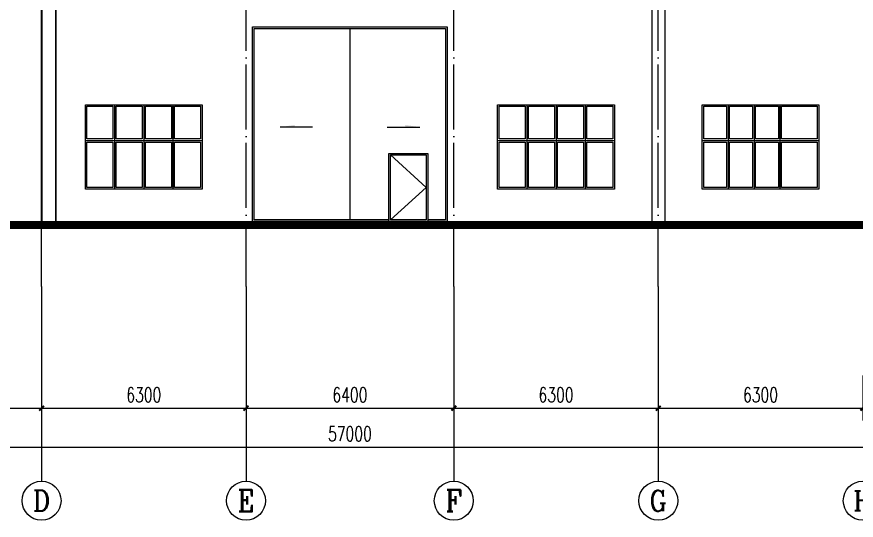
# Model space of a CAD drawing. Extents: x 1900113 to 2270874, y 17288394 to 17931430.
# Drawn here: x 2212030 to 2237891, y 17372442 to 17387949 of the extents above; entities that cross this region are included whole.
import ezdxf
from ezdxf.enums import TextEntityAlignment as Align

# ---------------------------------------------------------------- set-up
doc = ezdxf.new("R2010")
doc.units = 0
doc.header["$LTSCALE"] = 1000
doc.header["$MEASUREMENT"] = 0
doc.linetypes.add('DOTE', pattern=[2.42, 2, -0.2, 0.02, -0.2])
doc.layers.get('Defpoints').update_dxf_attribs({"color": 250})
for name, color, linetype in [('0 - 立面线', 7, 'Continuous'), ('AXIS_TEXT', 7, 'Continuous'), ('AXIS_外部', 171, 'Continuous'), ('DOTE', 1, 'DOTE'), ('PUB_WALL', 9, 'Continuous'), ('WALL', 9, 'Continuous'), ('WINDOW', 140, 'Continuous'), ('梁柱', 3, 'Continuous')]:
    doc.layers.add(name, color=color, linetype=linetype)
doc.styles.add('_TCH_AXIS', font='COMPLEX', dxfattribs={"bigfont": 'GBCBIG'})
doc.styles.add('_TCH_DIM_T3', font='SIMPLEX', dxfattribs={"width": 0.705882, "bigfont": 'GBCBIG'})
doc.styles.add('COMPLEX', font='COMPLEX')
doc.dimstyles.new('_TCH_ARCH&&150', dxfattribs={"dimtxt": 446.25, "dimasz": 150, "dimexe": 375, "dimexo": 450, "dimgap": 189.375, "dimtad": 1, "dimdec": 0, "dimzin": 0, "dimdsep": 46, "dimtxsty": '_TCH_DIM_T3', "dimblk": 'ARCHTICK', "dimcen": 0.09, "dimclrt": 7, "dimazin": 2, "dimtfac": 1, "dimtdec": 0, "dimtix": 1, "dimtmove": 2, "dimatfit": 3, "dimfxl": 0, "dimtolj": 1, "dimtzin": 0, "dimarcsym": 0})

# ---------------------------------------------------------------- blocks, each defined once
blk = doc.blocks.new('_ArchTick')
at = {"color": 0, "linetype": 'ByBlock', "const_width": 0.4}
blk.add_lwpolyline([(-0.5, -0.5), (0.5, 0.5)], dxfattribs=at)
blk = doc.blocks.new('*D162')
at = {"layer": 'AXIS_外部', "color": 0, "lineweight": -2}
for p, q in [((2231793, 17376904), (2231793, 17375517)), ((2238093, 17376904), (2238093, 17375517)), ((2231793, 17375892), (2238093, 17375892))]:
    blk.add_line(p, q, dxfattribs=at)
at = {"layer": 'Defpoints', "color": 0}
for p in [(2231793, 17377354), (2238093, 17377354), (2238093, 17375892)]:
    blk.add_point(p, dxfattribs=at)
at = {"layer": 'AXIS_外部', "color": 0, "lineweight": -2, "xscale": 150, "yscale": 150, "zscale": 150, "rotation": 180}
blk.add_blockref('_ArchTick', (2231793, 17375892), dxfattribs=at)
at = {"layer": 'AXIS_外部', "color": 0, "lineweight": -2, "xscale": 150, "yscale": 150, "zscale": 150}
blk.add_blockref('_ArchTick', (2238093, 17375892), dxfattribs=at)
at = {"layer": 'AXIS_外部', "color": 7, "insert": (2234943, 17376304), "char_height": 446.2, "attachment_point": 5, "style": '_TCH_DIM_T3'}
blk.add_mtext('\\A1;6300', dxfattribs=at)
blk = doc.blocks.new('*D163')
at = {"layer": 'AXIS_外部', "color": 0, "lineweight": -2}
for p, q in [((2225493, 17376904), (2225493, 17375517)), ((2231793, 17376904), (2231793, 17375517)), ((2225493, 17375892), (2231793, 17375892))]:
    blk.add_line(p, q, dxfattribs=at)
at = {"layer": 'Defpoints', "color": 0}
for p in [(2225493, 17377354), (2231793, 17377354), (2231793, 17375892)]:
    blk.add_point(p, dxfattribs=at)
at = {"layer": 'AXIS_外部', "color": 0, "lineweight": -2, "xscale": 150, "yscale": 150, "zscale": 150, "rotation": 180}
blk.add_blockref('_ArchTick', (2225493, 17375892), dxfattribs=at)
at = {"layer": 'AXIS_外部', "color": 0, "lineweight": -2, "xscale": 150, "yscale": 150, "zscale": 150}
blk.add_blockref('_ArchTick', (2231793, 17375892), dxfattribs=at)
at = {"layer": 'AXIS_外部', "color": 7, "insert": (2228643, 17376304), "char_height": 446.2, "attachment_point": 5, "style": '_TCH_DIM_T3'}
blk.add_mtext('\\A1;6300', dxfattribs=at)
blk = doc.blocks.new('*D164')
at = {"layer": 'AXIS_外部', "color": 0, "lineweight": -2}
for p, q in [((2219093, 17376904), (2219093, 17375517)), ((2225493, 17376904), (2225493, 17375517)), ((2219093, 17375892), (2225493, 17375892))]:
    blk.add_line(p, q, dxfattribs=at)
at = {"layer": 'Defpoints', "color": 0}
for p in [(2219093, 17377354), (2225493, 17377354), (2225493, 17375892)]:
    blk.add_point(p, dxfattribs=at)
at = {"layer": 'AXIS_外部', "color": 0, "lineweight": -2, "xscale": 150, "yscale": 150, "zscale": 150, "rotation": 180}
blk.add_blockref('_ArchTick', (2219093, 17375892), dxfattribs=at)
at = {"layer": 'AXIS_外部', "color": 0, "lineweight": -2, "xscale": 150, "yscale": 150, "zscale": 150}
blk.add_blockref('_ArchTick', (2225493, 17375892), dxfattribs=at)
at = {"layer": 'AXIS_外部', "color": 7, "insert": (2222293, 17376304), "char_height": 446.2, "attachment_point": 5, "style": '_TCH_DIM_T3'}
blk.add_mtext('\\A1;6400', dxfattribs=at)
blk = doc.blocks.new('*D165')
at = {"layer": 'AXIS_外部', "color": 0, "lineweight": -2}
for p, q in [((2212793, 17376904), (2212793, 17375517)), ((2219093, 17376904), (2219093, 17375517)), ((2212793, 17375892), (2219093, 17375892))]:
    blk.add_line(p, q, dxfattribs=at)
at = {"layer": 'Defpoints', "color": 0}
for p in [(2212793, 17377354), (2219093, 17377354), (2219093, 17375892)]:
    blk.add_point(p, dxfattribs=at)
at = {"layer": 'AXIS_外部', "color": 0, "lineweight": -2, "xscale": 150, "yscale": 150, "zscale": 150, "rotation": 180}
blk.add_blockref('_ArchTick', (2212793, 17375892), dxfattribs=at)
at = {"layer": 'AXIS_外部', "color": 0, "lineweight": -2, "xscale": 150, "yscale": 150, "zscale": 150}
blk.add_blockref('_ArchTick', (2219093, 17375892), dxfattribs=at)
at = {"layer": 'AXIS_外部', "color": 7, "insert": (2215943, 17376304), "char_height": 446.2, "attachment_point": 5, "style": '_TCH_DIM_T3'}
blk.add_mtext('\\A1;6300', dxfattribs=at)
blk = doc.blocks.new('*D166')
at = {"layer": 'AXIS_外部', "color": 0, "lineweight": -2}
for p, q in [((2206493, 17376904), (2206493, 17375517)), ((2212793, 17376904), (2212793, 17375517)), ((2206493, 17375892), (2212793, 17375892))]:
    blk.add_line(p, q, dxfattribs=at)
at = {"layer": 'Defpoints', "color": 0}
for p in [(2206493, 17377354), (2212793, 17377354), (2212793, 17375892)]:
    blk.add_point(p, dxfattribs=at)
at = {"layer": 'AXIS_外部', "color": 0, "lineweight": -2, "xscale": 150, "yscale": 150, "zscale": 150, "rotation": 180}
blk.add_blockref('_ArchTick', (2206493, 17375892), dxfattribs=at)
at = {"layer": 'AXIS_外部', "color": 0, "lineweight": -2, "xscale": 150, "yscale": 150, "zscale": 150}
blk.add_blockref('_ArchTick', (2212793, 17375892), dxfattribs=at)
at = {"layer": 'AXIS_外部', "color": 7, "insert": (2209643, 17376304), "char_height": 446.2, "attachment_point": 5, "style": '_TCH_DIM_T3'}
blk.add_mtext('\\A1;6300', dxfattribs=at)
blk = doc.blocks.new('*D169')
at = {"layer": 'AXIS_外部', "color": 0, "lineweight": -2}
for p, q in [((2193793, 17376304), (2193793, 17374317)), ((2250793, 17376304), (2250793, 17374317)), ((2193793, 17374692), (2250793, 17374692))]:
    blk.add_line(p, q, dxfattribs=at)
at = {"layer": 'Defpoints', "color": 0}
for p in [(2193793, 17376754), (2250793, 17376754), (2250793, 17374692)]:
    blk.add_point(p, dxfattribs=at)
at = {"layer": 'AXIS_外部', "color": 0, "lineweight": -2, "xscale": 150, "yscale": 150, "zscale": 150, "rotation": 180}
blk.add_blockref('_ArchTick', (2193793, 17374692), dxfattribs=at)
at = {"layer": 'AXIS_外部', "color": 0, "lineweight": -2, "xscale": 150, "yscale": 150, "zscale": 150}
blk.add_blockref('_ArchTick', (2250793, 17374692), dxfattribs=at)
at = {"layer": 'AXIS_外部', "color": 7, "insert": (2222293, 17375104), "char_height": 446.2, "attachment_point": 5, "style": '_TCH_DIM_T3'}
blk.add_mtext('\\A1;57000', dxfattribs=at)
blk = doc.blocks.new('_AXISO')
blk.add_circle((0, 0), 0.5)
at = {"layer": 'AXIS_TEXT', "style": 'COMPLEX', "width": 1.041667}
blk.add_attdef('A', text='', height=0.56, dxfattribs=at).set_placement((-0.25, -0.28), (0.25, -0.28), align=Align.FIT)

msp = doc.modelspace()

# ---------------------------------------------------------------- hatches: boundary and pattern name
at = {"layer": 'WINDOW'}
for points in [[(2220139.4, 17384553.9), (2220589.4, 17384553.9), (2220589.4, 17384613.9)], [(2224445.6, 17384553.9), (2223995.6, 17384553.9), (2223995.6, 17384613.9)]]:
    msp.add_hatch(color=250, dxfattribs=at).paths.add_polyline_path(points)

# ---------------------------------------------------------------- linework, layer by layer
at = {"const_width": 200}
msp.add_lwpolyline([(2191954.8, 17381541.9), (2250932.5, 17381541.9), (2250932.5, 17381341.9), (2252792.5, 17381341.9)], dxfattribs=at)
for points in [[(2191954.8, 17381641.9), (2251032.5, 17381641.9), (2251032.5, 17381441.9), (2252792.5, 17381441.9)], [(2191954.8, 17381441.9), (2250832.5, 17381441.9), (2250832.5, 17381241.9), (2252792.5, 17381241.9)]]:
    msp.add_lwpolyline(points)
at = {"layer": '0 - 立面线', "color": 250}
for p, q in [((2222292.5, 17387591.9), (2222292.5, 17381691.9)), ((2215042.5, 17385241.9), (2215042.5, 17382641.9)), ((2215942.5, 17385241.9), (2215942.5, 17382641.9)), ((2216842.5, 17385241.9), (2216842.5, 17382641.9)), ((2227742.5, 17385241.9), (2227742.5, 17382641.9)), ((2228642.5, 17385241.9), (2228642.5, 17382641.9)), ((2229542.5, 17385241.9), (2229542.5, 17382641.9)), ((2214142.5, 17384141.9), (2217742.5, 17384141.9)), ((2226842.5, 17384141.9), (2230442.5, 17384141.9))]:
    msp.add_line(p, q, dxfattribs=at)
for points in [[(2219292.5, 17387641.9), (2225292.5, 17387641.9), (2225292.5, 17381641.9), (2219292.5, 17381641.9)], [(2214142.5, 17385241.9), (2217742.5, 17385241.9), (2217742.5, 17382641.9), (2214142.5, 17382641.9)], [(2226842.5, 17385241.9), (2230442.5, 17385241.9), (2230442.5, 17382641.9), (2226842.5, 17382641.9)], [(2223492.5, 17383741.9), (2224692.5, 17383741.9), (2224692.5, 17381641.9), (2223492.5, 17381641.9)]]:
    msp.add_lwpolyline(points, close=True, dxfattribs=at)
at = {"layer": 'AXIS_外部'}
for p, q in [((2212792.5, 17379641.9), (2212792.5, 17373641.9)), ((2219092.5, 17379641.9), (2219092.5, 17373641.9)), ((2225492.5, 17379641.9), (2225492.5, 17373641.9)), ((2231792.5, 17379641.9), (2231792.5, 17373641.9))]:
    msp.add_line(p, q, dxfattribs=at)
at = {"layer": 'DOTE'}
for p, q in [((2219092.5, 17379641.9), (2219092.5, 17397641.9)), ((2225492.5, 17379641.9), (2225492.5, 17397641.9)), ((2231792.5, 17379641.9), (2231792.5, 17397110.2)), ((2212792.5, 17379641.9), (2212792.5, 17396841.9)), ((2212792.5, 17379641.9), (2212792.5, 17396841.9)), ((2212792.5, 17396841.9), (2212792.5, 17381641.9)), ((2191933.2, 17381641.9), (2255340, 17381641.9))]:
    msp.add_line(p, q, dxfattribs=at)
at = {"layer": 'PUB_WALL', "color": 2}
for p, q in [((2231592.5, 17395637.4), (2231592.5, 17381641.9)), ((2231992.5, 17395637.4), (2231992.5, 17381641.9))]:
    msp.add_line(p, q, dxfattribs=at)
at = {"layer": 'WALL', "color": 3}
for p, q in [((2212792.5, 17396841.9), (2212792.5, 17381641.9)), ((2212802.5, 17396841.9), (2212802.5, 17381641.9)), ((2213222.5, 17394641.9), (2213222.5, 17381641.9)), ((2213232.5, 17394641.9), (2213232.5, 17381641.9))]:
    msp.add_line(p, q, dxfattribs=at)
at = {"layer": 'WINDOW', "color": 250}
for p, q in [((2233942.5, 17385241.9), (2233942.5, 17382641.9)), ((2234742.5, 17385241.9), (2234742.5, 17382641.9)), ((2235542.5, 17385241.9), (2235542.5, 17382641.9)), ((2233142.5, 17384141.9), (2236742.5, 17384141.9))]:
    msp.add_line(p, q, dxfattribs=at)
for points in [[(2223492.5, 17381691.9), (2219342.5, 17381691.9), (2219342.5, 17387591.9), (2225242.5, 17387591.9), (2225242.5, 17381691.9), (2224692.5, 17381691.9)], [(2221139.4, 17384553.9), (2220139.4, 17384553.9)], [(2223445.6, 17384553.9), (2224445.6, 17384553.9)], [(2223542.5, 17383691.9), (2224642.5, 17382691.9), (2223542.5, 17381691.9)]]:
    msp.add_lwpolyline(points, dxfattribs=at)
for points in [[(2214992.5, 17384191.9), (2214192.5, 17384191.9), (2214192.5, 17385191.9), (2214992.5, 17385191.9)], [(2215892.5, 17384191.9), (2215092.5, 17384191.9), (2215092.5, 17385191.9), (2215892.5, 17385191.9)], [(2216792.5, 17384191.9), (2215992.5, 17384191.9), (2215992.5, 17385191.9), (2216792.5, 17385191.9)], [(2217692.5, 17384191.9), (2216892.5, 17384191.9), (2216892.5, 17385191.9), (2217692.5, 17385191.9)], [(2227692.5, 17384191.9), (2226892.5, 17384191.9), (2226892.5, 17385191.9), (2227692.5, 17385191.9)], [(2228592.5, 17384191.9), (2227792.5, 17384191.9), (2227792.5, 17385191.9), (2228592.5, 17385191.9)], [(2229492.5, 17384191.9), (2228692.5, 17384191.9), (2228692.5, 17385191.9), (2229492.5, 17385191.9)], [(2230392.5, 17384191.9), (2229592.5, 17384191.9), (2229592.5, 17385191.9), (2230392.5, 17385191.9)], [(2233142.5, 17385241.9), (2236742.5, 17385241.9), (2236742.5, 17382641.9), (2233142.5, 17382641.9)], [(2233892.5, 17384191.9), (2233192.5, 17384191.9), (2233192.5, 17385191.9), (2233892.5, 17385191.9)], [(2234692.5, 17384191.9), (2233992.5, 17384191.9), (2233992.5, 17385191.9), (2234692.5, 17385191.9)], [(2235492.5, 17384191.9), (2234792.5, 17384191.9), (2234792.5, 17385191.9), (2235492.5, 17385191.9)], [(2236692.5, 17384191.9), (2235592.5, 17384191.9), (2235592.5, 17385191.9), (2236692.5, 17385191.9)], [(2214192.5, 17384091.9), (2214992.5, 17384091.9), (2214992.5, 17382691.9), (2214192.5, 17382691.9)], [(2215092.5, 17384091.9), (2215892.5, 17384091.9), (2215892.5, 17382691.9), (2215092.5, 17382691.9)], [(2215992.5, 17384091.9), (2216792.5, 17384091.9), (2216792.5, 17382691.9), (2215992.5, 17382691.9)], [(2216892.5, 17384091.9), (2217692.5, 17384091.9), (2217692.5, 17382691.9), (2216892.5, 17382691.9)], [(2226892.5, 17384091.9), (2227692.5, 17384091.9), (2227692.5, 17382691.9), (2226892.5, 17382691.9)], [(2227792.5, 17384091.9), (2228592.5, 17384091.9), (2228592.5, 17382691.9), (2227792.5, 17382691.9)], [(2228692.5, 17384091.9), (2229492.5, 17384091.9), (2229492.5, 17382691.9), (2228692.5, 17382691.9)], [(2229592.5, 17384091.9), (2230392.5, 17384091.9), (2230392.5, 17382691.9), (2229592.5, 17382691.9)], [(2233192.5, 17384091.9), (2233892.5, 17384091.9), (2233892.5, 17382691.9), (2233192.5, 17382691.9)], [(2233992.5, 17384091.9), (2234692.5, 17384091.9), (2234692.5, 17382691.9), (2233992.5, 17382691.9)], [(2234792, 17384091.9), (2235492.5, 17384091.9), (2235492.5, 17382691.9), (2234792, 17382691.9)], [(2235592.5, 17384091.9), (2236692.5, 17384091.9), (2236692.5, 17382691.9), (2235592.5, 17382691.9)], [(2223542.5, 17383691.9), (2224642.5, 17383691.9), (2224642.5, 17381691.9), (2223542.5, 17381691.9)]]:
    msp.add_lwpolyline(points, close=True, dxfattribs=at)
at = {"layer": '梁柱'}
for p, q in [((2212792.5, 17381641.9), (2212792.5, 17394641.9)), ((2212802.5, 17381641.9), (2212802.5, 17394641.9))]:
    msp.add_line(p, q, dxfattribs=at)

# ---------------------------------------------------------------- block references
at = {"layer": 'AXIS_外部'}
ref = msp.add_blockref('_AXISO', (2212792.5, 17373041.9), dxfattribs=dict(at, xscale=1200, yscale=1200, zscale=1200))
ref.add_attrib('A', 'D', dxfattribs={"layer": 'AXIS_TEXT', "height": 652.9, "style": '_TCH_AXIS'}).set_placement((2212528.3, 17372715.4), (2213056.8, 17372715.4), align=Align.FIT)
ref = msp.add_blockref('_AXISO', (2219092.5, 17373041.9), dxfattribs=dict(at, xscale=1200, yscale=1200, zscale=1200))
ref.add_attrib('A', 'E', dxfattribs={"layer": 'AXIS_TEXT', "height": 668.2, "style": '_TCH_AXIS'}).set_placement((2218838, 17372707.8), (2219347.1, 17372707.8), align=Align.FIT)
ref = msp.add_blockref('_AXISO', (2225492.5, 17373041.9), dxfattribs=dict(at, xscale=1200, yscale=1200, zscale=1200))
ref.add_attrib('A', 'F', dxfattribs={"layer": 'AXIS_TEXT', "height": 668.2, "style": '_TCH_AXIS'}).set_placement((2225238, 17372707.8), (2225747.1, 17372707.8), align=Align.FIT)
ref = msp.add_blockref('_AXISO', (2231792.5, 17373041.9), dxfattribs=dict(at, xscale=1200, yscale=1200, zscale=1200))
ref.add_attrib('A', 'G', dxfattribs={"layer": 'AXIS_TEXT', "height": 637.8, "style": '_TCH_AXIS'}).set_placement((2231519.2, 17372723), (2232065.9, 17372723), align=Align.FIT)
ref = msp.add_blockref('_AXISO', (2238092.5, 17373041.9), dxfattribs=dict(at, xscale=1200, yscale=1200, zscale=1200))
ref.add_attrib('A', 'H', dxfattribs={"layer": 'AXIS_TEXT', "height": 608.3, "style": '_TCH_AXIS'}).set_placement((2237802.9, 17372737.7), (2238382.2, 17372737.7), align=Align.FIT)

# ---------------------------------------------------------------- dimensions: what is measured, and where the dimension line sits
for p1, p2, distance, picture, middle in [((2206492.5, 17377354.4), (2212792.5, 17377354.4), -1462.5, '*D166', (2209642.5, 17376304.4)), ((2212792.5, 17377354.4), (2219092.5, 17377354.4), -1462.5, '*D165', (2215942.5, 17376304.4)), ((2219092.5, 17377354.4), (2225492.5, 17377354.4), -1462.5, '*D164', (2222292.5, 17376304.4)), ((2225492.5, 17377354.4), (2231792.5, 17377354.4), -1462.5, '*D163', (2228642.5, 17376304.4)), ((2231792.5, 17377354.4), (2238092.5, 17377354.4), -1462.5, '*D162', (2234942.5, 17376304.4)), ((2193792.5, 17376754.4), (2250792.5, 17376754.4), -2062.5, '*D169', (2222292.5, 17375104.4))]:
    dim = msp.add_aligned_dim(p1=p1, p2=p2, distance=distance, dimstyle='_TCH_ARCH&&150', dxfattribs=at)
    dim.commit()
    dim.dimension.update_dxf_attribs({"geometry": picture, "text_midpoint": middle})

doc.saveas('drawing.dxf')
